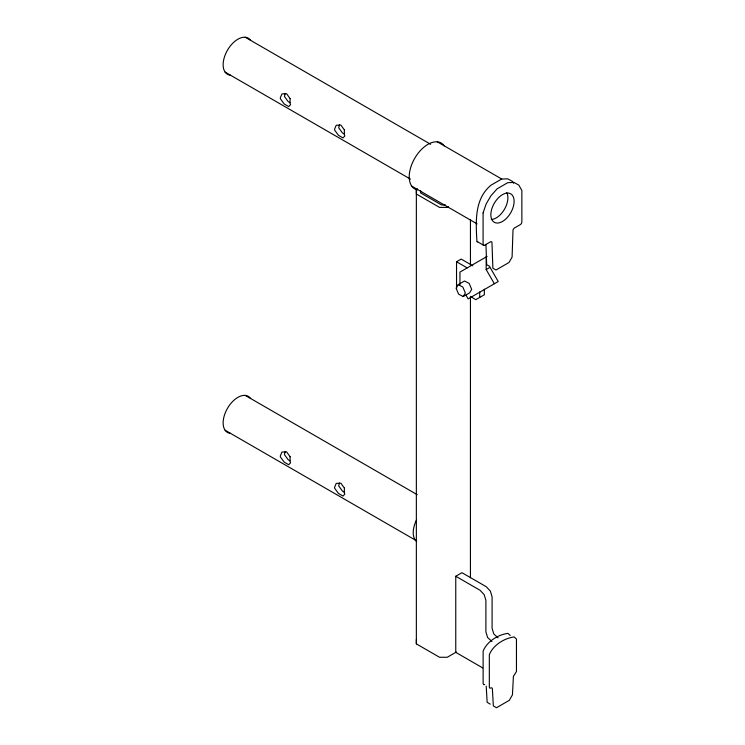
<?xml version="1.0" encoding="UTF-8"?>
<svg xmlns="http://www.w3.org/2000/svg" width="745" height="745" viewBox="0 0 745 745"><rect width="100%" height="100%" fill="white"/><g stroke="black" fill="none" stroke-linecap="round" stroke-linejoin="round"><path stroke-width="1.12" d="M456.331 652.033L447.261 657.267L439.541 657.267L416.353 643.885L416.362 189.547L417.517 188.885M456.536 288.52L456.536 261.756L461.174 259.074L472.768 265.769M459.944 284.702L459.944 272.083L487.118 256.401M470.44 577.813L470.449 296.305M470.449 265.108L470.449 219.589M479.715 297.441L479.715 291.863M484.352 289.19L484.352 294.769L475.85 299.676L471.026 296.882M494.363 283.761L486.168 269.56L486.168 256.951M285.186 93.507L284.422 96.44L288.203 101.627L290.019 102.67M339.459 124.843L338.696 127.777L342.476 132.964L344.302 134.016M285.186 451.647L284.422 454.58L288.203 459.767L290.019 460.82M339.459 482.983L338.696 485.917L342.486 491.104L344.302 492.156M458.212 284.655L456.098 288.194L458.603 294.145L463.232 296.557L469.574 292.897L471.687 289.358L469.182 283.407L464.554 280.995L458.212 284.655L462.841 287.067L465.355 293.018L463.232 296.557M448.425 206.728L447.27 207.399L439.541 207.399L416.362 194.017L416.362 189.547M486.168 269.56L490.033 267.334L498.228 281.526L468.139 298.903L465.951 295.113M482.667 667.893L455.763 652.359L455.763 576.257L461.947 572.691L486.28 586.743L490.35 591.083L492.082 596.773L492.082 628.268L493.805 633.967L498.088 637.869M484.669 684.506L483.579 684.599L483.123 683.575L483.123 651.102C487.034 641.426 497.986 634.74 507.894 633.343L510.25 635.438M445.333 204.94L441.468 204.94L420.608 192.899L420.608 190.664M437.315 141.839L501.683 179.005M245.235 37.25L430.647 144.297M225.111 72.107L410.523 179.154M411.734 186.148L477.107 223.891M477.098 241.51L483.868 245.412M489.791 266.44L486.671 264.633L485.945 244.341M456.536 261.756L467.162 267.883M245.235 395.39L417.209 494.68M225.111 430.247L416.557 540.777M455.763 576.257L480.097 590.31L484.175 594.65L485.898 600.349L485.898 631.844L487.621 637.534L491.905 641.436M490.266 704.165L487.137 702.293L486.224 686.126M513.622 183.307L512.597 181.51L507.755 178.828L501.618 179.061L490.936 185.235C474.425 198.98 475.766 221.358 476.893 240.728A2.198 1.267 -60 0 0 477.666 241.836M416.353 639.424L416.353 643.885M230.503 75.217A20.832 12.032 -60 0 1 227.449 50.222A20.832 12.032 -60 0 1 250.627 40.36M417.433 189.938A26.485 15.291 -60 0 1 415.198 157.502A26.485 15.291 -60 0 1 444.169 145.797M506.805 192.685A16.446 9.499 -60 0 1 504.495 209.215A16.446 9.499 -60 0 1 491.337 219.477M230.503 433.367A20.832 12.032 -60 0 1 227.458 408.362A20.832 12.032 -60 0 1 250.627 398.501M416.641 541.55A20.832 12.032 -60 0 1 416.483 520.057M483.095 212.874L483.095 244.313A2.198 1.267 -60 0 0 484.641 245.207L490.461 241.846A2.198 1.267 -60 0 1 491.951 242.283L492.873 268.219L495.993 270.016L508.965 262.529L512.085 257.127L513.007 230.131A2.198 1.267 -60 0 1 514.497 227.97L520.317 224.618A2.198 1.267 -60 0 0 521.863 221.926L521.863 190.487L518.799 185.086L513.957 182.413L507.69 182.693L497.139 188.82L491.002 195.674L486.159 203.934L483.095 212.874M290.131 98.647L290.001 103.35L290.587 104.663L288.706 106.582L284.162 103.955L280.381 98.778L280.334 97.763L281.955 93.917L286.574 93.702L290.131 98.647M290.14 456.787L290.01 461.49L290.587 462.803L288.706 464.722L284.162 462.105L280.381 456.918L280.334 455.903L281.955 452.057L286.574 451.842L290.14 456.787M344.413 129.984L344.283 134.687L344.861 136L342.979 137.918L338.435 135.292L334.654 130.114L334.607 129.099L336.228 125.253L340.847 125.039L344.413 129.984M344.413 488.124L344.283 492.827L344.861 494.14L342.979 496.058L338.444 493.441L334.654 488.254L334.607 487.239L336.228 483.393L340.847 483.179L344.413 488.124M513.417 676.404L512.43 694.852L509.31 700.337L496.468 707.75L493.339 705.869L492.361 688.557L491.858 687.775L489.782 688.184L489.325 687.151L489.325 654.687C493.237 645.002 504.188 638.316 514.097 636.928L516.453 639.024L516.453 671.487L513.417 676.404M502.475 221.479A16.446 9.499 -60 0 0 512.551 195.516A16.446 9.499 -60 0 0 492.408 207.147A16.446 9.499 -60 0 0 502.475 221.479"/></g></svg>
